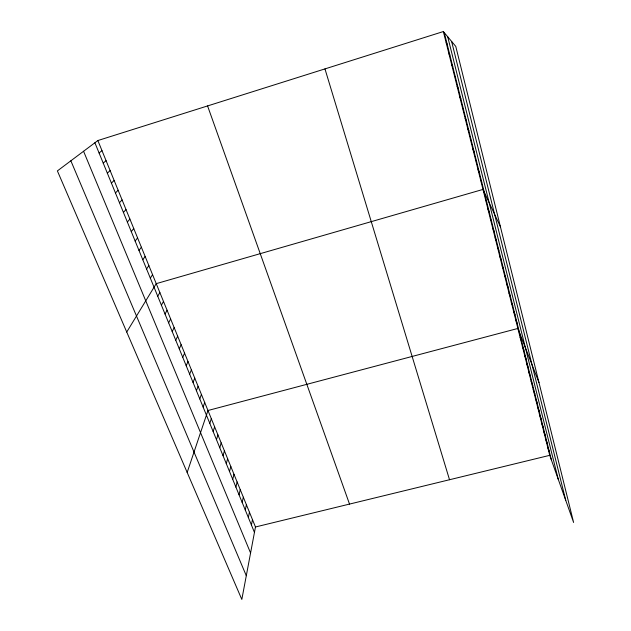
<?xml version="1.0" encoding="UTF-8"?>
<svg xmlns="http://www.w3.org/2000/svg" width="631" height="631" viewBox="0 0 631 631"><rect width="100%" height="100%" fill="white"/><g stroke="black" fill="none" stroke-linecap="round" stroke-linejoin="round"><path stroke-width="0.95" d="M97.868 140.539L255.476 526.98L241.823 599.45L57.389 170.906L97.868 140.539L443.356 31.55L455.779 46.426L573.611 522.468L549.735 455.337L443.356 31.55M251.414 525.008L252.471 519.613M248.354 517.538L249.442 512.198M245.278 510.022L246.398 504.721M242.17 502.442L243.329 497.196M239.046 494.799L240.23 489.609M235.891 487.108L237.114 481.966M232.721 479.355L233.975 474.267M229.518 471.538L230.812 466.506M226.292 463.667L227.625 458.69M223.051 455.732L224.407 450.818M219.769 447.742L221.173 442.875M216.472 439.681L217.908 434.877M213.152 431.557L214.619 426.816M209.8 423.377L211.306 418.692M187.17 472.461L207.97 410.505L517.885 328.451L539 382.631M203.119 407.058L204.704 402.499M199.782 398.926L201.415 394.43M196.43 390.731L198.095 386.298M193.047 382.473L194.758 378.103M189.639 374.151L191.39 369.853M186.208 365.767L187.999 361.531M182.745 357.32L184.575 353.147M179.259 348.793L181.129 344.7M175.741 340.212L177.658 336.181M172.2 331.559L174.156 327.599M168.627 322.827L170.63 318.947M165.022 314.041L167.073 310.223M161.394 305.175L163.484 301.437M157.734 296.239L159.872 292.579M126.736 332.032L156.228 283.65L482.983 189.426L500.422 226.797M150.328 278.145L152.56 274.643M146.581 268.987L148.861 265.572M142.803 259.759L145.13 256.423M138.986 250.452L141.368 247.194M135.144 241.066L137.574 237.895M131.272 231.609L133.748 228.525M127.367 222.065L129.891 219.067M123.424 212.442L126.003 209.539M119.448 202.74L122.083 199.924M115.441 192.96L118.131 190.239M111.403 183.085L114.148 180.466M107.333 173.139L110.125 170.607M103.216 163.098L106.079 160.668M99.075 152.978L101.985 150.643M255.476 526.98L549.735 455.337M446.164 42.734L447.095 43.949M448.949 53.824L449.903 55.157M451.701 64.812L452.695 66.271M454.438 75.704L455.456 77.282M457.152 86.502L458.193 88.19M459.833 97.198L460.906 99.004M462.499 107.806L463.588 109.723M465.134 118.32L466.254 120.347M467.752 128.748L468.896 130.877M470.347 139.08L471.515 141.32M472.919 149.318L474.11 151.669M475.466 159.477L476.681 161.922M477.998 169.542L479.229 172.097M480.499 179.527L481.761 182.178M485.452 199.238L486.753 202.086M487.889 208.971L489.214 211.913M490.319 218.626L491.659 221.655M492.716 228.201L494.081 231.317M495.098 237.69L496.487 240.9M497.465 247.1L498.869 250.397M499.807 256.438L501.235 259.822M70.861 160.795L246.295 575.717M502.134 265.698L503.577 269.161M83.568 151.266L250.57 552.985M504.437 274.879L505.896 278.429M94.895 142.764L254.451 532.414M506.725 283.989L508.207 287.618M508.996 293.029L510.487 296.736M511.244 301.989L512.758 305.783M513.476 310.886L515.006 314.751M515.693 319.704L517.239 323.64M520.133 337.396L521.711 341.481M522.358 346.261L523.951 350.426M524.566 355.064L526.183 359.299M526.759 363.787L528.384 368.094M528.928 372.448L530.576 376.825M531.089 381.037L532.745 385.478M533.227 389.556L534.899 394.067M535.348 398.003L537.036 402.586M537.454 406.388L539.15 411.033M539.537 414.709L541.256 419.418M541.611 422.959L543.338 427.731M543.67 431.147L545.413 435.982M545.705 439.271L547.463 444.169M547.732 447.34L549.498 452.293M207.575 105.929L349.519 504.082M324.957 68.897L449.517 479.734M444.256 32.631L551.518 460.346M451.622 41.449L565.762 500.391M447.718 36.772L558.269 479.331"/></g></svg>
